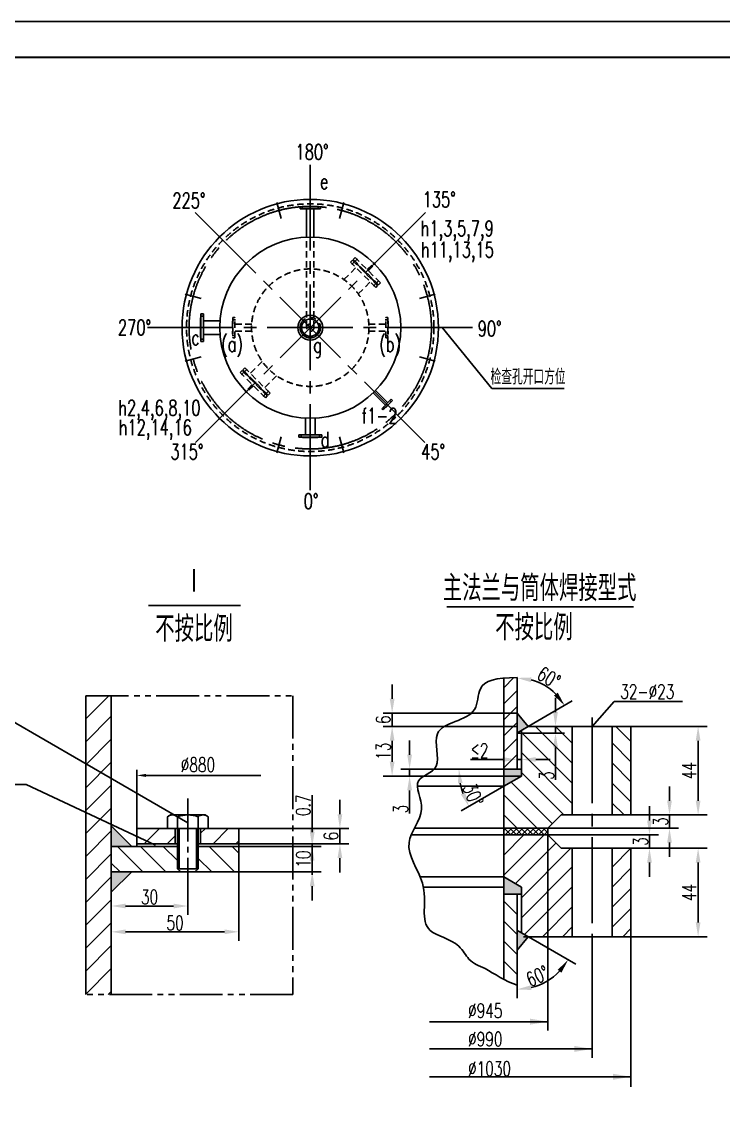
# Model space of a CAD drawing. Extents: x 4061 to 20693, y -5077 to 18471.
# Drawn here: x 9518 to 15020, y 10013 to 18471 of the extents above; entities that cross this region are included whole.
import ezdxf
from ezdxf.enums import TextEntityAlignment as Align

# ---------------------------------------------------------------- set-up
doc = ezdxf.new("R2010")
doc.units = 0
doc.header["$LTSCALE"] = 280
doc.header["$MEASUREMENT"] = 0
doc.header["$PDMODE"] = 3
for name, pattern in [('CENT1', [3.35, 2.4, -0.3, 0.35, -0.3]), ('CENTER', [1.66, 1.2, -0.15, 0.16, -0.15]), ('HIDDEN', [0.28, 0.18, -0.1]), ('PHANTOM', [1.97, 1.2, -0.15, 0.16, -0.15, 0.16, -0.15])]:
    doc.linetypes.add(name, pattern=pattern)
doc.layers.get('0').update_dxf_attribs({"linetype": 'CONTINUOUS'})
doc.layers.get('DEFPOINTS').update_dxf_attribs({"linetype": 'CONTINUOUS'})
for name, color, linetype in [('3', 6, 'CONTINUOUS'), ('4', 5, 'CONTINUOUS'), ('A', 2, 'CONTINUOUS'), ('B', 7, 'CONTINUOUS'), ('C', 1, 'CENTER'), ('C1', 1, 'CENT1'), ('D', 4, 'PHANTOM'), ('E', 3, 'HIDDEN')]:
    doc.layers.add(name, color=color, linetype=linetype)
doc.styles.add('HZ', font='txt', dxfattribs={"width": 0.7, "bigfont": 'hztxt'})
doc.dimstyles.get("Standard").update_dxf_attribs({"dimtxt": 0.18, "dimasz": 0.18, "dimexe": 0.18, "dimexo": 0.0625, "dimgap": 0.09, "dimtad": 0, "dimtih": 1, "dimtoh": 1, "dimdec": 4, "dimzin": 0, "dimdsep": 46, "dimtxsty": 'Standard', "dimcen": 0.09, "dimadec": 0, "dimazin": 0, "dimtfac": 1, "dimtdec": 4, "dimtofl": 0, "dimtmove": 0, "dimatfit": 3, "dimfxl": 1, "dimtolj": 1, "dimtzin": 0, "dimarcsym": 0})
pattern_1 = [(45, (-3913.51, -1285.13), (-89.80256, 89.80256), [])]

# ---------------------------------------------------------------- blocks, each defined once
blk = doc.blocks.new('*D123')
at = {"color": 0, "linetype": 'ByBlock', "transparency": 16777216}
for p, q in [((14510.5, 11996.7), (14891.8, 11996.7)), ((14821.8, 11884.7), (14821.8, 11414.8)), ((14282.7, 11302.8), (14891.8, 11302.8))]:
    blk.add_line(p, q, dxfattribs=at)
for points in [[(14803.2, 11884.7), (14840.5, 11884.7), (14821.8, 11996.7)], [(14803.2, 11414.8), (14840.5, 11414.8), (14821.8, 11302.8)]]:
    blk.add_solid(points, dxfattribs=at)
at = {"layer": 'DEFPOINTS', "color": 0, "linetype": 'ByBlock', "transparency": 16777216}
for p in [(14510.5, 11996.7), (14282.7, 11302.8), (14821.8, 11302.8)]:
    blk.add_point(p, dxfattribs=at)
at = {"color": 0, "linetype": 'ByBlock', "transparency": 16777216, "insert": (14751.8, 11649.7), "char_height": 112, "attachment_point": 5, "rotation": 90, "style": 'HZ'}
blk.add_mtext('\\A1;44', dxfattribs=at)
blk = doc.blocks.new('*D124')
at = {"color": 0, "linetype": 'ByBlock', "transparency": 16777216}
for p, q in [((13993, 13309.7), (14589.3, 13309.7)), ((14519.3, 13197.7), (14519.3, 12727.9)), ((13993, 12615.9), (14589.3, 12615.9))]:
    blk.add_line(p, q, dxfattribs=at)
for points in [[(14500.6, 13197.7), (14537.9, 13197.7), (14519.3, 13309.7)], [(14500.6, 12727.9), (14537.9, 12727.9), (14519.3, 12615.9)]]:
    blk.add_solid(points, dxfattribs=at)
at = {"layer": 'DEFPOINTS', "color": 0, "linetype": 'ByBlock', "transparency": 16777216}
for p in [(13993, 13309.7), (13993, 12615.9), (14519.3, 12615.9)]:
    blk.add_point(p, dxfattribs=at)
at = {"color": 0, "linetype": 'ByBlock', "transparency": 16777216, "insert": (14449.3, 12962.8), "char_height": 112, "attachment_point": 5, "rotation": 90, "style": 'HZ'}
blk.add_mtext('\\A1;44', dxfattribs=at)
blk = doc.blocks.new('*D125')
at = {"color": 0, "linetype": 'ByBlock', "transparency": 16777216}
for p, q in [((14313.9, 12308), (14598.9, 12143.5)), ((14137.4, 11974.9), (14137.4, 11876.9))]:
    blk.add_line(p, q, dxfattribs=at)
blk.add_arc((14137.4, 12409.8), 462.9, 283.89673, 316.11889, dxfattribs=at)
for points in [[(14456.1, 12100.2), (14485.9, 12077.8), (14538.3, 12178.5)], [(14250.8, 11942), (14246.3, 11979), (14137.4, 11946.9)]]:
    blk.add_solid(points, dxfattribs=at)
at = {"layer": 'DEFPOINTS', "color": 0, "linetype": 'ByBlock', "transparency": 16777216}
for p in [(14137.4, 12692.8), (14135.5, 12410.9), (14313.9, 12308), (14435, 12055.3), (14137.4, 11974.9)]:
    blk.add_point(p, dxfattribs=at)
at = {"color": 0, "linetype": 'ByBlock', "transparency": 16777216, "insert": (14297.3, 12051), "char_height": 112, "attachment_point": 5, "rotation": 24.02358, "style": 'HZ'}
blk.add_mtext('\\A1;60°', dxfattribs=at)
blk = doc.blocks.new('*D126')
at = {"color": 0, "linetype": 'ByBlock', "transparency": 16777216}
for p, q in [((14137.4, 13747.7), (14137.4, 13817.7)), ((14172.1, 13747.7), (14172.1, 13817.7)), ((14025.4, 13747.7), (13772.7, 13747.7)), ((14172.1, 13747.7), (14137.4, 13747.7)), ((14284.1, 13747.7), (14396.1, 13747.7))]:
    blk.add_line(p, q, dxfattribs=at)
for points in [[(14025.4, 13766.4), (14025.4, 13729.1), (14137.4, 13747.7)], [(14284.1, 13766.4), (14284.1, 13729.1), (14172.1, 13747.7)]]:
    blk.add_solid(points, dxfattribs=at)
at = {"layer": 'DEFPOINTS', "color": 0, "linetype": 'ByBlock', "transparency": 16777216}
for p in [(14137.4, 13747.7), (14137.4, 13747.7), (14172.1, 13747.7)]:
    blk.add_point(p, dxfattribs=at)
at = {"color": 0, "linetype": 'ByBlock', "transparency": 16777216, "insert": (13843, 13817.7), "char_height": 112, "attachment_point": 5, "style": 'HZ'}
blk.add_mtext('\\A1;≤2', dxfattribs=at)
blk = doc.blocks.new('*D127')
at = {"color": 0, "linetype": 'ByBlock', "transparency": 16777216}
for p, q in [((12257.8, 13087.8), (12257.8, 13199.8)), ((12599, 12975.8), (12187.8, 12975.8)), ((12257.8, 12975.8), (12257.8, 12920.9)), ((13134.3, 12920.9), (12187.8, 12920.9)), ((12257.8, 12808.9), (12257.8, 12628.3))]:
    blk.add_line(p, q, dxfattribs=at)
for points in [[(12239.2, 13087.8), (12276.5, 13087.8), (12257.8, 12975.8)], [(12239.2, 12808.9), (12276.5, 12808.9), (12257.8, 12920.9)]]:
    blk.add_solid(points, dxfattribs=at)
at = {"layer": 'DEFPOINTS', "color": 0, "linetype": 'ByBlock', "transparency": 16777216}
for p in [(12599, 12975.8), (12257.8, 12920.9), (13134.3, 12920.9)]:
    blk.add_point(p, dxfattribs=at)
at = {"color": 0, "linetype": 'ByBlock', "transparency": 16777216, "insert": (12187.8, 12662.6), "char_height": 112, "attachment_point": 5, "rotation": 90, "style": 'HZ'}
blk.add_mtext('\\A1;3', dxfattribs=at)
blk = doc.blocks.new('*D128')
at = {"color": 0, "linetype": 'ByBlock', "transparency": 16777216}
for p, q in [((12120.7, 13525.8), (12120.7, 13637.8)), ((13099.7, 13413.8), (12050.7, 13413.8)), ((12120.7, 13413.8), (12120.7, 13309.7)), ((13099.7, 13309.7), (12050.7, 13309.7)), ((12120.7, 13197.7), (12120.7, 13085.7))]:
    blk.add_line(p, q, dxfattribs=at)
for points in [[(12102, 13525.8), (12139.4, 13525.8), (12120.7, 13413.8)], [(12102, 13197.7), (12139.4, 13197.7), (12120.7, 13309.7)]]:
    blk.add_solid(points, dxfattribs=at)
at = {"layer": 'DEFPOINTS', "color": 0, "linetype": 'ByBlock', "transparency": 16777216}
for p in [(13099.7, 13413.8), (12120.7, 13309.7), (13099.7, 13309.7)]:
    blk.add_point(p, dxfattribs=at)
at = {"color": 0, "linetype": 'ByBlock', "transparency": 16777216, "insert": (12050.7, 13361.8), "char_height": 112, "attachment_point": 5, "rotation": 90, "style": 'HZ'}
blk.add_mtext('\\A1;6', dxfattribs=at)
blk = doc.blocks.new('*D129')
at = {"color": 0, "linetype": 'ByBlock', "transparency": 16777216}
for p, q in [((13099.7, 13309.7), (12050.7, 13309.7)), ((12120.7, 13032.9), (12120.7, 13197.7)), ((13134.3, 12920.9), (12050.7, 12920.9))]:
    blk.add_line(p, q, dxfattribs=at)
for points in [[(12102, 13197.7), (12139.4, 13197.7), (12120.7, 13309.7)], [(12102, 13032.9), (12139.4, 13032.9), (12120.7, 12920.9)]]:
    blk.add_solid(points, dxfattribs=at)
at = {"layer": 'DEFPOINTS', "color": 0, "linetype": 'ByBlock', "transparency": 16777216}
for p in [(12120.7, 13309.7), (13099.7, 13309.7), (13134.3, 12920.9)]:
    blk.add_point(p, dxfattribs=at)
at = {"color": 0, "linetype": 'ByBlock', "transparency": 16777216, "insert": (12050.7, 13115.3), "char_height": 112, "attachment_point": 5, "rotation": 90, "style": 'HZ'}
blk.add_mtext('\\A1;13', dxfattribs=at)
blk = doc.blocks.new('*D130')
at = {"color": 0, "linetype": 'ByBlock', "transparency": 16777216}
for p, q in [((14439.1, 14118.8), (14439.1, 14230.8)), ((14225.6, 14006.8), (14509.1, 14006.8)), ((14439.1, 14006.8), (14439.1, 13954.8)), ((14137.4, 13954.8), (14509.1, 13954.8)), ((14439.1, 13842.8), (14439.1, 13587.1))]:
    blk.add_line(p, q, dxfattribs=at)
for points in [[(14420.5, 14118.8), (14457.8, 14118.8), (14439.1, 14006.8)], [(14420.5, 13842.8), (14457.8, 13842.8), (14439.1, 13954.8)]]:
    blk.add_solid(points, dxfattribs=at)
at = {"layer": 'DEFPOINTS', "color": 0, "linetype": 'ByBlock', "transparency": 16777216}
for p in [(14225.6, 14006.8), (14137.4, 13954.8), (14439.1, 13954.8)]:
    blk.add_point(p, dxfattribs=at)
at = {"color": 0, "linetype": 'ByBlock', "transparency": 16777216, "insert": (14369.1, 13621.4), "char_height": 112, "attachment_point": 5, "rotation": 90, "style": 'HZ'}
blk.add_mtext('\\A1;3', dxfattribs=at)
blk = doc.blocks.new('*D131')
at = {"color": 0, "linetype": 'ByBlock', "transparency": 16777216}
blk.add_line((14269.6, 14032.2), (14570.8, 14206.1), dxfattribs=at)
blk.add_arc((14137.4, 13955.8), 430.5, 44.94879, 75.05121, dxfattribs=at)
for points in [[(14246, 14353.2), (14250.8, 14390.3), (14137.4, 14386.3)], [(14456.9, 14271.3), (14427.2, 14248.6), (14510.2, 14171.1)]]:
    blk.add_solid(points, dxfattribs=at)
at = {"layer": 'DEFPOINTS', "color": 0, "linetype": 'ByBlock', "transparency": 16777216}
for p in [(14137.4, 14390.8), (14414.1, 14285.6), (14225.6, 14006.8), (14269.6, 14032.2), (14137.4, 13672.9)]:
    blk.add_point(p, dxfattribs=at)
at = {"color": 0, "linetype": 'ByBlock', "transparency": 16777216, "insert": (14387.6, 14389.3), "char_height": 112, "attachment_point": 5, "rotation": 330, "style": 'HZ'}
blk.add_mtext('\\A1;60°', dxfattribs=at)
blk = doc.blocks.new('*D132')
at = {"color": 0, "linetype": 'ByBlock', "transparency": 16777216}
for p, q in [((14295.1, 12727.9), (14295.1, 12839.9)), ((13993, 12615.9), (14365.1, 12615.9)), ((14295.1, 12511.8), (14295.1, 12615.9)), ((13342.5, 12511.8), (14365.1, 12511.8)), ((14295.1, 12399.8), (14295.1, 12287.8))]:
    blk.add_line(p, q, dxfattribs=at)
for points in [[(14276.5, 12727.9), (14313.8, 12727.9), (14295.1, 12615.9)], [(14276.5, 12399.8), (14313.8, 12399.8), (14295.1, 12511.8)]]:
    blk.add_solid(points, dxfattribs=at)
at = {"layer": 'DEFPOINTS', "color": 0, "linetype": 'ByBlock', "transparency": 16777216}
for p in [(13993, 12615.9), (14295.1, 12615.9), (13342.5, 12511.8)]:
    blk.add_point(p, dxfattribs=at)
at = {"color": 0, "linetype": 'ByBlock', "transparency": 16777216, "insert": (14225.1, 12563.8), "char_height": 112, "attachment_point": 5, "rotation": 90, "style": 'HZ'}
blk.add_mtext('\\A1;3', dxfattribs=at)
blk = doc.blocks.new('*D133')
at = {"color": 0, "linetype": 'ByBlock', "transparency": 16777216}
for p, q in [((14138, 12571.7), (14138, 12683.7)), ((13342.5, 12459.7), (14208, 12459.7)), ((14138, 12355.7), (14138, 12459.7)), ((13993, 12355.7), (14208, 12355.7)), ((14138, 12243.7), (14138, 12131.7))]:
    blk.add_line(p, q, dxfattribs=at)
for points in [[(14119.3, 12571.7), (14156.7, 12571.7), (14138, 12459.7)], [(14119.3, 12243.7), (14156.7, 12243.7), (14138, 12355.7)]]:
    blk.add_solid(points, dxfattribs=at)
at = {"layer": 'DEFPOINTS', "color": 0, "linetype": 'ByBlock', "transparency": 16777216}
for p in [(13342.5, 12459.7), (14138, 12459.7), (13993, 12355.7)]:
    blk.add_point(p, dxfattribs=at)
at = {"color": 0, "linetype": 'ByBlock', "transparency": 16777216, "insert": (14068, 12407.7), "char_height": 112, "attachment_point": 5, "rotation": 90, "style": 'HZ'}
blk.add_mtext('\\A1;3', dxfattribs=at)
blk = doc.blocks.new('*D134')
at = {"color": 0, "linetype": 'ByBlock', "transparency": 16777216}
for p, q in [((14033.3, 13672.9), (13611.7, 13672.9)), ((14033.3, 13537.9), (13699.5, 13345.2))]:
    blk.add_line(p, q, dxfattribs=at)
blk.add_arc((14267.1, 13672.9), 585.4, 190.97822, 199.02178, dxfattribs=at)
for points in [[(13673.8, 13559.6), (13711, 13563.2), (13681.7, 13672.9)], [(13730.6, 13489.8), (13696.7, 13474.3), (13760.1, 13380.2)]]:
    blk.add_solid(points, dxfattribs=at)
at = {"layer": 'DEFPOINTS', "color": 0, "linetype": 'ByBlock', "transparency": 16777216}
for p in [(14033.3, 13672.9), (14172.1, 13672.9), (14172.1, 13618), (13690.6, 13571.2), (14033.3, 13537.9)]:
    blk.add_point(p, dxfattribs=at)
at = {"color": 0, "linetype": 'ByBlock', "transparency": 16777216, "insert": (13792.7, 13471.3), "char_height": 112, "attachment_point": 5, "rotation": 293.01968, "style": 'HZ'}
blk.add_mtext('\\A1;30°', dxfattribs=at)
blk = doc.blocks.new('*D138')
at = {"color": 0, "linetype": 'ByBlock', "transparency": 16777216}
for p, q in [((11741.4, 13075.4), (11741.4, 12316.1)), ((10741.4, 12637.4), (10741.4, 12316.1)), ((11629.4, 12386.1), (10853.4, 12386.1))]:
    blk.add_line(p, q, dxfattribs=at)
for points in [[(10853.4, 12404.7), (10853.4, 12367.4), (10741.4, 12386.1)], [(11629.4, 12404.7), (11629.4, 12367.4), (11741.4, 12386.1)]]:
    blk.add_solid(points, dxfattribs=at)
at = {"layer": 'DEFPOINTS', "color": 0, "linetype": 'ByBlock', "transparency": 16777216}
for p in [(11741.4, 13075.4), (10741.4, 12637.4), (10741.4, 12386.1)]:
    blk.add_point(p, dxfattribs=at)
at = {"color": 0, "linetype": 'ByBlock', "transparency": 16777216, "insert": (11241.4, 12456.1), "char_height": 112, "attachment_point": 5, "style": 'HZ'}
blk.add_mtext('\\A1;50', dxfattribs=at)
blk = doc.blocks.new('*D139')
at = {"color": 0, "linetype": 'ByBlock', "transparency": 16777216}
for p, q in [((12316.4, 13167.4), (12316.4, 13279.4)), ((12165.3, 13055.4), (12386.4, 13055.4)), ((12316.4, 12855.4), (12316.4, 13055.4)), ((12165.3, 12855.4), (12386.4, 12855.4)), ((12316.4, 12743.4), (12316.4, 12631.4))]:
    blk.add_line(p, q, dxfattribs=at)
for points in [[(12297.7, 13167.4), (12335.1, 13167.4), (12316.4, 13055.4)], [(12297.7, 12743.4), (12335.1, 12743.4), (12316.4, 12855.4)]]:
    blk.add_solid(points, dxfattribs=at)
at = {"layer": 'DEFPOINTS', "color": 0, "linetype": 'ByBlock', "transparency": 16777216}
for p in [(12165.3, 13055.4), (12316.4, 13055.4), (12165.3, 12855.4)]:
    blk.add_point(p, dxfattribs=at)
at = {"color": 0, "linetype": 'ByBlock', "transparency": 16777216, "insert": (12246.4, 12955.4), "char_height": 112, "attachment_point": 5, "rotation": 90, "style": 'HZ'}
blk.add_mtext('\\A1;10', dxfattribs=at)
blk = doc.blocks.new('*D140')
at = {"color": 0, "linetype": 'ByBlock', "transparency": 16777216}
for p, q in [((12315.6, 13187.4), (12315.6, 13455.2)), ((12165.3, 13075.4), (12385.6, 13075.4)), ((12165.3, 13055.4), (12385.6, 13055.4)), ((12315.6, 13055.4), (12315.6, 13075.4)), ((12315.6, 12943.4), (12315.6, 12831.4))]:
    blk.add_line(p, q, dxfattribs=at)
for points in [[(12296.9, 13187.4), (12334.2, 13187.4), (12315.6, 13075.4)], [(12296.9, 12943.4), (12334.2, 12943.4), (12315.6, 13055.4)]]:
    blk.add_solid(points, dxfattribs=at)
at = {"layer": 'DEFPOINTS', "color": 0, "linetype": 'ByBlock', "transparency": 16777216}
for p in [(12165.3, 13075.4), (12165.3, 13055.4), (12315.6, 13075.4)]:
    blk.add_point(p, dxfattribs=at)
at = {"color": 0, "linetype": 'ByBlock', "transparency": 16777216, "insert": (12245.6, 13377.3), "char_height": 112, "attachment_point": 5, "rotation": 90, "style": 'HZ'}
blk.add_mtext('\\A1;0.7', dxfattribs=at)
blk = doc.blocks.new('*D141')
at = {"color": 0, "linetype": 'ByBlock', "transparency": 16777216}
for p, q in [((12533.3, 13307.4), (12533.3, 13419.4)), ((12165.3, 13195.4), (12603.3, 13195.4)), ((12533.3, 13195.4), (12533.3, 13075.4)), ((12165.3, 13075.4), (12603.3, 13075.4)), ((12533.3, 12963.4), (12533.3, 12851.4))]:
    blk.add_line(p, q, dxfattribs=at)
for points in [[(12514.7, 13307.4), (12552, 13307.4), (12533.3, 13195.4)], [(12514.7, 12963.4), (12552, 12963.4), (12533.3, 13075.4)]]:
    blk.add_solid(points, dxfattribs=at)
at = {"layer": 'DEFPOINTS', "color": 0, "linetype": 'ByBlock', "transparency": 16777216}
for p in [(12165.3, 13195.4), (12165.3, 13075.4), (12533.3, 13075.4)]:
    blk.add_point(p, dxfattribs=at)
at = {"color": 0, "linetype": 'ByBlock', "transparency": 16777216, "insert": (12463.3, 13135.4), "char_height": 112, "attachment_point": 5, "rotation": 90, "style": 'HZ'}
blk.add_mtext('\\A1;6', dxfattribs=at)
blk = doc.blocks.new('*D142')
at = {"color": 0, "linetype": 'ByBlock', "transparency": 16777216}
for p, q in [((11341.4, 12760.5), (11341.4, 12518.2)), ((10741.4, 12637.4), (10741.4, 12518.2)), ((11229.4, 12588.2), (10853.4, 12588.2))]:
    blk.add_line(p, q, dxfattribs=at)
for points in [[(10853.4, 12606.9), (10853.4, 12569.5), (10741.4, 12588.2)], [(11229.4, 12606.9), (11229.4, 12569.5), (11341.4, 12588.2)]]:
    blk.add_solid(points, dxfattribs=at)
at = {"layer": 'DEFPOINTS', "color": 0, "linetype": 'ByBlock', "transparency": 16777216}
for p in [(11341.4, 12760.5), (10741.4, 12637.4), (10741.4, 12588.2)]:
    blk.add_point(p, dxfattribs=at)
at = {"color": 0, "linetype": 'ByBlock', "transparency": 16777216, "insert": (11041.4, 12658.2), "char_height": 112, "attachment_point": 5, "style": 'HZ'}
blk.add_mtext('\\A1;30', dxfattribs=at)

msp = doc.modelspace()

# ---------------------------------------------------------------- hatches: boundary and pattern name
h = msp.add_hatch()
h.set_pattern_fill('ANSI31', color=256, scale=35, angle=90, style=0)
h.set_pattern_definition([(135, (2095.07, -1056.05), (-78.57724, -78.57724), [])])
h.paths.add_polyline_path([(13835.86786, 12950.7407), (13490.48606, 12950.7407), (13436.89698, 12919.80103), (13436.89698, 12561.93246), (13298.1245, 12480.93129), (13298.1245, 12152.79894), (13645.0557, 12152.79894), (13749.13506, 12256.8783), (13835.86786, 12256.8783)])
h.paths.add_polyline_path([(14295.5517, 12950.7407), (14148.10594, 12950.7407), (14148.10594, 12256.8783), (14295.5517, 12256.8783)])
h.paths.add_polyline_path([(13556.48739, 12515.3862), (13556.48739, 12636.20102), (13766.48739, 12636.20102), (13766.48739, 12515.3862)], flags=24)
h = msp.add_hatch()
h.set_pattern_fill('ANSI31', color=256, scale=35, style=0)
h.set_pattern_definition([(45, (-11161.93, 5868.99), (-78.57724, 78.57724), [])])
h.paths.add_polyline_path([(13645.0557, 11302.8175), (13835.86786, 11302.8175), (13835.86786, 11996.6799), (13749.13506, 11996.6799), (13645.0557, 12100.75926)])
h.paths.add_polyline_path([(13298.1245, 11771.74606), (13436.89698, 11691.62573), (13436.89698, 11333.77045), (13490.54285, 11302.8175), (13645.0557, 11302.8175), (13645.0557, 12100.75926), (13298.1245, 12100.75926)])
h.paths.add_polyline_path([(14148.10594, 11302.8175), (14295.5517, 11302.8175), (14295.5517, 11996.6799), (14148.10594, 11996.6799)])
h = msp.add_hatch()
h.set_pattern_fill('ANSI31', color=256, scale=35, angle=90, style=0)
h.set_pattern_definition([(135, (-11161.93, 5868.99), (-78.57724, -78.57724), [])])
edge = h.paths.add_edge_path()
edge.add_line((13402.20386, 11636.73878), (13298.1245, 11636.73878))
edge.add_line((13298.1245, 11636.73878), (13298.1245, 10969.37261))
edge.add_spline(control_points=[(13298.1245, 10969.37261), (13332.20362, 10951.01319), (13367.35488, 10934.61913), (13402.20386, 10924.51512)], knot_values=[993.4332976306, 993.4332976306, 993.4332976306, 993.4332976306, 1025.765122735, 1025.765122735, 1025.765122735, 1025.765122735], degree=3, periodic=0)
edge.add_line((13402.20386, 10924.51512), (13402.20386, 11636.73878))
at = {"layer": 'B'}
h = msp.add_hatch(dxfattribs=at)
h.set_pattern_fill('ANSI31', color=256, scale=28, style=0)
h.set_pattern_definition([(45, (4994.6, 4824.73), (-62.8618, 62.8618), [])])
edge = h.paths.add_edge_path()
edge.add_spline(control_points=[(13402.20386, 13334.75699), (13363.28574, 13333.58217), (13328.69644, 13331.78595), (13298.1245, 13328.86457)], knot_values=[20.5936439336, 20.5936439336, 20.5936439336, 20.5936439336, 37.2885396842, 37.2885396842, 37.2885396842, 37.2885396842], degree=3, periodic=0)
edge.add_line((13298.1245, 13328.86457), (13298.1245, 12616.81942))
edge.add_line((13298.1245, 12616.81942), (13402.20386, 12616.81942))
edge.add_line((13402.20386, 12616.81942), (13402.20386, 13334.75699))
h = msp.add_hatch(dxfattribs=at)
h.set_pattern_fill('ANSI31', color=256, scale=40, style=0)
h.set_pattern_definition(pattern_1)
h.paths.add_polyline_path([(10021.90713, 10851.13325), (10221.90713, 10851.13325), (10221.90713, 13191.13325), (10021.90713, 13191.13325)])
for points in [[(13402.20386, 13054.82006), (13402.20386, 12899.77094), (13490.48606, 12950.7407)], [(13298.1245, 11771.74606), (13436.89698, 11691.62573), (13436.89698, 11636.73878), (13298.1245, 11636.73878)], [(13402.20386, 11198.73814), (13402.20386, 11353.78725), (13490.48606, 11302.8175)]]:
    msp.add_hatch(color=256, dxfattribs=at).paths.add_polyline_path(points)
h = msp.add_hatch(color=256, dxfattribs=at)
h.paths.add_polyline_path([(13436.89698, 12561.93246), (13436.89698, 12616.81942), (13298.1245, 12616.81942), (13298.1245, 12561.93246)])
h.paths.add_polyline_path([(13298.1245, 12561.93246), (13298.1245, 12481.81213), (13436.89698, 12561.93246)])
h = msp.add_hatch(color=256, dxfattribs=at)
h.paths.add_polyline_path([(10381.90713, 12011.13325), (10221.90713, 12171.13325), (10221.90713, 12011.13325)])
h.paths.add_polyline_path([(10221.90713, 11651.13325), (10381.90713, 11811.13325), (10221.90713, 11811.13325)])
h = msp.add_hatch(dxfattribs=at)
h.set_pattern_fill('ANSI31', color=256, scale=40, style=0)
h.set_pattern_definition(pattern_1)
h.paths.add_polyline_path([(10421.90713, 12151.13325), (10421.90713, 12031.13325), (10721.90713, 12031.13325), (10721.90713, 12151.13325)])
h.paths.add_polyline_path([(10921.90713, 12151.13325), (10921.90713, 12031.13325), (11221.90713, 12031.13325), (11221.90713, 12151.13325)])
h = msp.add_hatch(dxfattribs=at)
h.set_pattern_fill('ANSI37', color=256, scale=9.75744, style=0)
h.set_pattern_definition([(45, (8489.687, 8070.652), (-21.90608, 21.90608), []), (135, (8489.687, 8070.652), (-21.90608, -21.90608), [])])
h.paths.add_polyline_path([(13298.1245, 12152.79894), (13298.1245, 12100.75926), (13645.0557, 12100.75926), (13645.0557, 12152.79894)])
h = msp.add_hatch(dxfattribs=at)
h.set_pattern_fill('ANSI31', color=256, scale=40, angle=90, style=0)
h.set_pattern_definition([(135, (-3913.51, -1285.13), (-89.8026, -89.8026), [])])
h.paths.add_polyline_path([(10221.90713, 12011.13325), (10221.90713, 11811.13325), (10740.67636, 11811.13325), (10740.67636, 12011.13325)])
h.paths.add_polyline_path([(10903.1379, 12011.13325), (10903.1379, 11811.13325), (11221.90713, 11811.13325), (11221.90713, 12011.13325)])

# ---------------------------------------------------------------- linework, layer by layer
for p, q in [((10514.05014, 13898.3098), (11233.31458, 13898.3098)), ((12852.14848, 13886.56402), (14315.39643, 13886.56402)), ((13645.0557, 12100.75926), (13645.0557, 10568.34171)), ((13991.9869, 11226.75396), (13991.9869, 10354.14286)), ((13645.0557, 10637.95631), (12716.07022, 10637.95631)), ((13991.9869, 10424.52852), (12716.07022, 10424.52852)), ((14295.5517, 10206.37341), (12716.07022, 10206.37341))]:
    msp.add_line(p, q)
at = {"color": 0, "linetype": 'ByBlock'}
for p, q in [((10421.90713, 12151.13325), (10421.90713, 12611.87641)), ((10493.90713, 12566.87641), (11394.99446, 12566.87641)), ((14295.5517, 11302.8175), (14295.5517, 10127.68757))]:
    msp.add_line(p, q, dxfattribs=at)
for points in [[(10493.90713, 12578.87641), (10493.90713, 12554.87641), (10421.90713, 12566.87641)], [(13505.0557, 10661.28964), (13505.0557, 10614.62298), (13645.0557, 10637.95631)], [(13851.9869, 10447.86185), (13851.9869, 10401.19518), (13991.9869, 10424.52852)], [(14155.5517, 10229.70674), (14155.5517, 10183.04008), (14295.5517, 10206.37341)]]:
    msp.add_solid(points, dxfattribs=at)
at = {"layer": '3'}
msp.add_lwpolyline([(20692.69809, -5076.57594), (20692.69809, 18471.42406), (4060.69809, 18471.42406), (4060.69809, -5076.57594)], close=True, dxfattribs=at)
at = {"layer": '4', "const_width": 14}
msp.add_lwpolyline([(20412.69809, -4796.57594), (20412.69809, 18191.42406), (4340.69809, 18191.42406), (4340.69809, -4796.57594)], close=True, dxfattribs=at)
at = {"layer": 'A'}
for p, q in [((11701.46014, 17021.05819), (11861.46014, 17021.05819)), ((11701.46014, 17021.05819), (11701.46014, 17006.05819)), ((11861.46014, 17006.05819), (11701.46014, 17006.05819)), ((11731.46014, 17024.05819), (11831.46014, 17024.05819)), ((11731.46014, 17024.05819), (11731.46014, 17021.05819)), ((11752.96014, 16783.48595), (11752.96014, 17006.05819)), ((11809.96014, 16783.48595), (11809.96014, 17006.05819)), ((11831.46014, 17024.05819), (11831.46014, 17021.05819)), ((11861.46014, 17021.05819), (11861.46014, 17006.05819)), ((10924.46014, 15966.55819), (10924.46014, 16181.55819)), ((10924.46014, 16181.55819), (10943.46014, 16181.55819)), ((10943.46014, 16181.55819), (10943.46014, 15966.55819)), ((10921.46014, 15996.55819), (10921.46014, 16151.55819)), ((10921.46014, 16151.55819), (10924.46014, 16151.55819)), ((11073.51664, 16128.05819), (10943.46014, 16128.05819)), ((10921.46014, 15996.55819), (10924.46014, 15996.55819)), ((11073.51664, 16020.05819), (10943.46014, 16020.05819)), ((10924.46014, 15966.55819), (10943.46014, 15966.55819)), ((12274.5893, 15563.25135), (12370.83364, 15467.00702)), ((12292.26697, 15580.92902), (12388.51131, 15484.68469)), ((12342.54937, 15438.72275), (12416.79558, 15512.96896)), ((12425.28086, 15504.48368), (12351.03465, 15430.23747)), ((12409.0174, 15485.3918), (12370.12653, 15446.50092)), ((12409.0174, 15485.3918), (12407.60319, 15486.80601)), ((12425.28086, 15504.48368), (12416.79558, 15512.96896)), ((12351.03465, 15430.23747), (12342.54937, 15438.72275)), ((12370.12653, 15446.50092), (12368.71232, 15447.91514)), ((11743.46014, 15234.05819), (11743.46014, 15365.07582)), ((11819.46014, 15234.05819), (11819.46014, 15365.07582)), ((11871.46014, 15234.05819), (11691.46014, 15234.05819)), ((11691.46014, 15217.05819), (11691.46014, 15234.05819)), ((11871.46014, 15217.05819), (11871.46014, 15234.05819)), ((11691.46014, 15217.05819), (11871.46014, 15217.05819)), ((11721.46014, 15214.05819), (11721.46014, 15217.05819)), ((11721.46014, 15214.05819), (11841.46014, 15214.05819)), ((11841.46014, 15214.05819), (11841.46014, 15217.05819)), ((13298.1245, 13328.86457), (13298.1245, 10969.37261)), ((13402.20386, 13334.75699), (13402.20386, 12616.81942)), ((10021.90713, 13191.13325), (10021.90713, 10851.13325)), ((10221.90713, 13191.13325), (10221.90713, 10851.13325)), ((13490.48606, 12950.7407), (13402.20386, 13054.82006)), ((13400.35069, 12898.70102), (13490.48606, 12950.7407)), ((13490.48606, 12950.7407), (14295.5517, 12950.7407)), ((13835.86786, 12950.7407), (13835.86786, 12256.8783)), ((14148.10594, 12950.7407), (14148.10594, 12256.8783)), ((14295.5517, 12950.7407), (14295.5517, 12256.8783)), ((13436.89698, 12919.80103), (13436.89698, 12561.93246)), ((13298.1245, 12616.81942), (13436.89698, 12616.81942)), ((13436.89698, 12561.93246), (12673.24619, 12561.93246)), ((13436.89698, 12561.93246), (13298.1245, 12481.81213)), ((13298.1245, 12481.81213), (12621.82428, 12481.81213)), ((10685.68097, 12257.13325), (10661.90713, 12243.40742)), ((10661.90713, 12243.40742), (10661.90713, 12151.13325)), ((10821.90713, 12257.13325), (10685.68097, 12257.13325)), ((10741.90713, 12243.40742), (10741.90713, 11835.13325)), ((10821.90713, 12257.13325), (10958.1333, 12257.13325)), ((10901.90713, 12243.40742), (10901.90713, 11835.13325)), ((10958.1333, 12257.13325), (10981.90713, 12243.40742)), ((10981.90713, 12243.40742), (10981.90713, 12151.13325)), ((13645.0557, 12152.79894), (13749.13506, 12256.8783)), ((13749.13506, 12256.8783), (14295.5517, 12256.8783)), ((10021.90713, 12151.13325), (10021.90713, 12031.13325)), ((10421.90713, 12151.13325), (11645.77725, 12151.13325)), ((10421.90713, 12151.13325), (10421.90713, 12031.13325)), ((10661.90713, 12151.13325), (10821.90713, 12151.13325)), ((10721.90713, 12151.13325), (10721.90713, 12031.13325)), ((10741.90713, 12151.13325), (10821.90713, 12151.13325)), ((10981.90713, 12151.13325), (10821.90713, 12151.13325)), ((10901.90713, 12151.13325), (10821.90713, 12151.13325)), ((10921.90713, 12151.13325), (10921.90713, 12031.13325)), ((11221.90713, 12031.13325), (11221.90713, 12151.13325)), ((12572.73159, 12100.75926), (13645.0557, 12100.75926)), ((12596.14517, 12152.79894), (13645.0557, 12152.79894)), ((13645.0557, 12152.79894), (13645.0557, 12100.75926)), ((13645.0557, 12100.75926), (13749.13506, 11996.6799)), ((10221.90713, 12011.13325), (10741.90713, 12011.13325)), ((10421.90713, 12031.13325), (10740.67636, 12031.13325)), ((10421.90713, 12031.13325), (10741.90713, 12031.13325)), ((10421.90713, 12031.13325), (10421.90713, 12011.13325)), ((10901.90713, 12031.13325), (11645.77725, 12031.13325)), ((10901.90713, 12011.13325), (11645.77725, 12011.13325)), ((10903.1379, 12031.13325), (11645.77725, 12031.13325)), ((11221.90713, 12011.13325), (11221.90713, 11811.13325)), ((13749.13506, 11996.6799), (14295.5517, 11996.6799)), ((13835.86786, 11302.8175), (13835.86786, 11996.6799)), ((14148.10594, 11302.8175), (14148.10594, 11996.6799)), ((14295.5517, 11302.8175), (14295.5517, 11996.6799)), ((10221.90713, 11811.13325), (11645.77725, 11811.13325)), ((10741.90713, 11835.13325), (10765.90713, 11811.13325)), ((10741.90713, 11835.13325), (10821.90713, 11835.13325)), ((10765.90713, 11811.13325), (10821.90713, 11811.13325)), ((10901.90713, 11835.13325), (10821.90713, 11835.13325)), ((10877.90713, 11811.13325), (10821.90713, 11811.13325)), ((10901.90713, 11835.13325), (10877.90713, 11811.13325)), ((13298.1245, 11771.74606), (12643.64174, 11771.74606)), ((13436.89698, 11691.62573), (13298.1245, 11771.74606)), ((13298.1245, 11691.62573), (12668.41699, 11691.62573)), ((13436.89698, 11333.75717), (13436.89698, 11691.62573)), ((13298.1245, 11636.73878), (13436.89698, 11636.73878)), ((13402.20386, 10918.8012), (13402.20386, 11636.73878)), ((13400.35069, 11354.85718), (13578.72582, 11251.9371)), ((13490.48606, 11302.8175), (13402.20386, 11198.73814)), ((13453.17361, 11302.8175), (14295.5517, 11302.8175))]:
    msp.add_line(p, q, dxfattribs=at)
for radius in [1005, 710, 97.5, 67.5]:
    msp.add_circle((11781.46014, 16074.05819), radius, dxfattribs=at)
for centre, radius, start, end in [((10701.90713, 12191.98607), 65.14719, 52.121120508, 127.878879492), ((10821.90713, 12017.13325), 240, 90, 109.471220634), ((10821.90713, 12017.13325), 240, 70.528779366, 90), ((10941.90713, 12191.98607), 65.14719, 52.121120508, 127.878879492)]:
    msp.add_arc(centre, radius, start, end, dxfattribs=at)
at = {"layer": 'B'}
for p, q in [((12816.46014, 16074.05819), (13205.78467, 15598.63339)), ((13205.78467, 15598.63339), (13772.18944, 15598.63339)), ((13991.9869, 12950.7407), (14163.38184, 13145.39727)), ((14163.38184, 13145.39727), (14700.44989, 13145.39727)), ((10822.24055, 12195.92887), (9424.21403, 13004.36188)), ((13490.48606, 12950.7407), (13534.43995, 12976.11749)), ((9553.60056, 12496.99067), (8986.12941, 12496.99067)), ((10567.45142, 12019.22047), (9553.60056, 12496.99067)), ((10221.90713, 12171.13325), (10381.90713, 12011.13325)), ((10753.90713, 12151.13325), (10753.90713, 11835.13325)), ((10889.90713, 12151.13325), (10889.90713, 11835.13325)), ((10221.90713, 11651.13325), (10381.90713, 11811.13325))]:
    msp.add_line(p, q, dxfattribs=at)
msp.add_open_spline([(13402.20386, 13334.75699), (13234.9753, 13329.70886), (13088.94071, 13302.07296), (13104.49613, 12986.74217), (12680.65134, 12991.87227), (12841.08845, 12601.38798), (12551.42237, 12547.66774), (12722.74714, 12287.75827), (12468.64569, 12025.08968), (12750.96438, 11685.6447), (12597.61503, 11336.20827), (12934.39746, 11280.62746), (13033.83951, 11095.1274), (13155.71751, 11066.06618), (13313.03915, 10950.36728), (13402.20386, 10924.51512)], degree=3, knots=[20.5936439336, 20.5936439336, 20.5936439336, 20.5936439336, 92.3305066887, 140.5902120646, 241.1415831943, 312.3980945005, 373.7043135457, 447.786295483, 528.2191366702, 626.2932668829, 760.0409404854, 841.8579118213, 882.9758990576, 943.0408037105, 1025.765122735, 1025.765122735, 1025.765122735, 1025.765122735], dxfattribs=at)
at = {"layer": 'C'}
for p, q in [((11718.96014, 17026.05819), (11718.96014, 17001.05819)), ((11843.96014, 17026.05819), (11843.96014, 17001.05819)), ((12129.35667, 16591.66036), (12107.43636, 16569.74004)), ((12128.64957, 16590.95325), (12150.56988, 16612.87356)), ((12288.0783, 16567.28901), (12273.41551, 16581.95181)), ((12299.0623, 16421.95473), (12277.14199, 16400.03442)), ((12298.35519, 16421.24762), (12320.2755, 16443.16793)), ((10919.46014, 16164.05819), (10948.46014, 16164.05819)), ((11169.46014, 16136.55819), (11194.46014, 16136.55819)), ((12393.46014, 16136.55819), (12368.46014, 16136.55819)), ((11169.46014, 16011.55819), (11194.46014, 16011.55819)), ((12393.46014, 16011.55819), (12368.46014, 16011.55819)), ((10919.46014, 15984.05819), (10948.46014, 15984.05819)), ((11263.85797, 15726.16165), (11285.77828, 15748.08197)), ((11264.56508, 15726.86876), (11242.64477, 15704.94845)), ((11288.22931, 15567.44003), (11273.56652, 15582.10282)), ((11433.5636, 15556.45603), (11455.48391, 15578.37634)), ((11434.27071, 15557.16313), (11412.3504, 15535.24282)), ((12418.20979, 15490.34154), (12403.36055, 15505.19079)), ((12365.17678, 15437.30853), (12350.32754, 15452.15778)), ((11708.96014, 15212.05819), (11708.96014, 15239.05819)), ((11853.96014, 15212.05819), (11853.96014, 15239.05819)), ((10821.90713, 12384.95411), (10821.90713, 11716.1464))]:
    msp.add_line(p, q, dxfattribs=at)
msp.add_circle((11781.46014, 16074.05819), 80, dxfattribs=at)
at = {"layer": 'C1'}
for p, q in [((11781.46014, 17350.2558), (11781.46014, 14797.86058)), ((11518.93779, 17053.80494), (11552.2263, 16929.57051)), ((12043.98249, 17053.80494), (12010.69397, 16929.57051)), ((10879.05215, 16976.46618), (12683.86812, 15171.65021)), ((12683.86812, 16976.46618), (10879.05215, 15171.65021)), ((10801.71339, 16336.58054), (10925.94782, 16303.29203)), ((12761.20689, 16336.58054), (12636.97246, 16303.29203)), ((10505.26253, 16074.05819), (13057.65775, 16074.05819)), ((10801.71339, 15811.53584), (10925.94782, 15844.82436)), ((12761.20689, 15811.53584), (12636.97246, 15844.82436)), ((11518.93779, 15094.31144), (11552.2263, 15218.54587)), ((12043.98249, 15094.31144), (12010.69397, 15218.54587)), ((13991.9869, 13020.74643), (13991.9869, 11226.75396))]:
    msp.add_line(p, q, dxfattribs=at)
msp.add_circle((11781.46014, 16074.05819), 950, dxfattribs=at)
at = {"layer": 'D'}
for p, q in [((10021.90713, 13191.13325), (11645.77725, 13191.13325)), ((11645.77725, 13191.13325), (11645.77725, 10851.13325)), ((11645.77725, 10851.13325), (10021.90713, 10851.13325))]:
    msp.add_line(p, q, dxfattribs=at)
at = {"layer": 'DEFPOINTS', "color": 0, "linetype": 'ByBlock'}
for p in [(10421.90713, 12151.13325), (14295.5517, 11302.8175), (13991.9869, 11226.75396)]:
    msp.add_point(p, dxfattribs=at)
at = {"layer": 'E'}
for p, q in [((11752.96014, 16074.05819), (11752.96014, 16783.48595)), ((11809.96014, 16074.05819), (11809.96014, 16783.48595)), ((12111.679, 16602.26696), (12096.82976, 16587.41771)), ((12294.81966, 16389.42782), (12096.82976, 16587.41771)), ((12111.679, 16602.26696), (12309.6689, 16404.27706)), ((12118.04296, 16608.63092), (12132.89221, 16623.48016)), ((12118.04296, 16608.63092), (12316.03286, 16410.64102)), ((12330.88211, 16425.49026), (12132.89221, 16623.48016)), ((12138.54906, 16579.63954), (12136.42774, 16577.51822)), ((12138.54906, 16579.63954), (12140.67038, 16581.76086)), ((12138.54906, 16579.63954), (12287.04148, 16431.14712)), ((12140.67038, 16581.76086), (12142.7917, 16583.88218)), ((12140.67038, 16581.76086), (12289.16281, 16433.26844)), ((12227.64452, 16528.72785), (12277.14199, 16578.22533)), ((12045.61973, 16450.64777), (12139.60972, 16544.63775)), ((12236.1298, 16520.24257), (12285.62727, 16569.74004)), ((12158.04971, 16338.21779), (12252.0397, 16432.20778)), ((12287.04148, 16431.14712), (12284.92016, 16429.0258)), ((12287.04148, 16431.14712), (12289.16281, 16433.26844)), ((12289.16281, 16433.26844), (12291.28413, 16435.38976)), ((12316.03286, 16410.64102), (12330.88211, 16425.49026)), ((12309.6689, 16404.27706), (12294.81966, 16389.42782)), ((11171.46014, 16124.05819), (11171.46014, 16024.05819)), ((11171.46014, 16124.05819), (11174.46014, 16124.05819)), ((11174.46014, 16154.05819), (11174.46014, 15994.05819)), ((11174.46014, 16154.05819), (11189.46014, 16154.05819)), ((11189.46014, 15994.05819), (11189.46014, 16154.05819)), ((11322.34387, 16102.55819), (11189.46014, 16102.55819)), ((12240.57641, 16102.55819), (12373.46014, 16102.55819)), ((12388.46014, 16154.05819), (12373.46014, 16154.05819)), ((12373.46014, 15994.05819), (12373.46014, 16154.05819)), ((12388.46014, 16154.05819), (12388.46014, 15994.05819)), ((12391.46014, 16124.05819), (12388.46014, 16124.05819)), ((12391.46014, 16124.05819), (12391.46014, 16024.05819)), ((11171.46014, 16024.05819), (11174.46014, 16024.05819)), ((11174.46014, 15994.05819), (11189.46014, 15994.05819)), ((11322.34387, 16045.55819), (11189.46014, 16045.55819)), ((12240.57641, 16045.55819), (12373.46014, 16045.55819)), ((12388.46014, 15994.05819), (12373.46014, 15994.05819)), ((12391.46014, 16024.05819), (12388.46014, 16024.05819)), ((11246.88741, 15737.47536), (11232.03817, 15722.62612)), ((11246.88741, 15737.47536), (11444.87731, 15539.48546)), ((11253.25137, 15743.83932), (11268.10061, 15758.68857)), ((11253.25137, 15743.83932), (11451.24127, 15545.84943)), ((11466.09051, 15560.69867), (11268.10061, 15758.68857)), ((11404.87056, 15809.89859), (11310.88057, 15715.90861)), ((11430.02807, 15524.63622), (11232.03817, 15722.62612)), ((11273.75747, 15714.84795), (11271.63615, 15712.72663)), ((11275.87879, 15716.96927), (11273.75747, 15714.84795)), ((11273.75747, 15714.84795), (11422.24989, 15566.35552)), ((11275.87879, 15716.96927), (11278.00011, 15719.09059)), ((11275.87879, 15716.96927), (11424.37121, 15568.47684)), ((11517.30054, 15697.46862), (11423.31055, 15603.47863)), ((11326.79048, 15627.87381), (11277.293, 15578.37634)), ((11335.27576, 15619.38853), (11285.77828, 15569.89106)), ((11422.24989, 15566.35552), (11420.12857, 15564.2342)), ((11424.37121, 15568.47684), (11422.24989, 15566.35552)), ((11424.37121, 15568.47684), (11426.49253, 15570.59816)), ((11444.87731, 15539.48546), (11430.02807, 15524.63622)), ((11451.24127, 15545.84943), (11466.09051, 15560.69867))]:
    msp.add_line(p, q, dxfattribs=at)
for radius in [970, 460, 28.5]:
    msp.add_circle((11781.46014, 16074.05819), radius, dxfattribs=at)
for centre, start, end in [((12281.38463, 16573.98269), 315, 135), ((11281.53564, 15574.1337), 135, 315)]:
    msp.add_arc(centre, 6, start, end, dxfattribs=at)

# ---------------------------------------------------------------- texts
at = {"style": 'HZ', "width": 0.75}
for s, p in [('Ⅰ', (10870.20289, 13986.88071)), ('不按比例', (10870.11465, 13612.95365)), ('不按比例', (13535.01543, 13623.75278))]:
    msp.add_text(s, height=202.5, dxfattribs=at).set_placement(p, align=Align.CENTER)
msp.add_text('主法兰与筒体焊接型式', height=202.5, dxfattribs=at).set_placement((12820.1344, 13931.76886))
at = {"color": 0, "linetype": 'ByBlock', "style": 'HZ', "width": 0.7}
for s, p in [('32-%%c23', (14212.06423, 13167.67206)), ('%%c945', (13018.91232, 10668.37932)), ('%%c990', (13018.91232, 10445.18507)), ('%%c1030', (13018.91232, 10214.42487))]:
    msp.add_text(s, height=112, dxfattribs=at).set_placement(p)
at = {"color": 0, "linetype": 'ByBlock', "insert": (10900.7795, 12650.10724), "char_height": 112, "attachment_point": 5, "style": 'HZ'}
msp.add_mtext('%%c880', dxfattribs=at)
at = {"layer": 'B', "style": 'HZ', "width": 0.7}
for s, p in [('180%%D', (11795.58383, 17390.061)), ('e', (11889.93966, 17159.11462)), ('225%%D', (10830.64969, 17010.62705)), ('135%%D', (12792.15521, 17018.53195)), ('h1,3,5,7,9', (12934.01304, 16791.61626)), ('h11,13,15', (12935.17971, 16624.64475)), ('270%%D', (10403.54767, 16014.61303)), ('90%%D', (13187.62, 16006.70813)), ('c', (10881.54447, 15936.78139)), ('(a)', (11169.15413, 15885.72061)), ('(b)', (12408.22919, 15885.72061)), ('g', (11839.26564, 15878.49515)), ('检查孔开口方位', (13488.98705, 15628.63339)), ('h2,4,6,8,10', (10598.6905, 15385.44387)), ('f1-2', (12325.38995, 15323.98079)), ('h12,14,16', (10566.90709, 15232.58587)), ('d', (11898.40465, 15137.17204)), ('315%%D', (10814.83111, 15042.31361)), ('45%%D', (12744.6994, 15042.31361)), ('0%%D', (11787.67455, 14654.97481))]:
    msp.add_text(s, height=120, dxfattribs=at).set_placement(p, align=Align.CENTER)

# ---------------------------------------------------------------- dimensions: what is measured, and where the dimension line sits
at = {"layer": 'B'}
for base, line1, line2, picture, middle in [((13678.92009, 13229.54851), ((13402.20386, 13334.75699), (13402.20386, 12616.81942)), ((13490.48606, 12950.7407), (13534.43995, 12976.11749)), '*D131', (13617.45088, 13272.58972)), ((12955.43043, 12515.161), ((13298.1245, 12616.81942), (13436.89698, 12616.81942)), ((13436.89698, 12561.93246), (13298.1245, 12481.81213)), '*D134', (12993.15374, 12387.88954))]:
    dim = msp.add_angular_dim_2l(base=base, line1=line1, line2=line2, dimstyle='Standard', override={"dimtxt": 112, "dimasz": 112, "dimexe": 70, "dimexo": 0, "dimgap": 14, "dimtad": 1, "dimtih": 0, "dimtoh": 0, "dimzin": 8, "dimtxsty": 'HZ', "dimcen": 56, "dimadec": 4, "dimazin": 2, "dimtofl": 1}, dxfattribs=at)
    dim.commit()
    dim.dimension.update_dxf_attribs({"geometry": picture, "text_midpoint": middle, "dimtype": 162, "insert": (-735.15856, -1056.05437)})
for base, p1, p2, text, picture, middle, set_off in [((12423.25822, 12950.7407), (13402.20386, 13054.82006), (13402.20386, 12950.7407), '6', '*D128', (12353.25822, 13002.78038), (302.54785, -358.98398)), ((12423.25822, 12950.7407), (13436.89698, 12561.93246), (13402.20386, 12950.7407), '13', '*D129', (12353.25822, 12756.33658), (302.54785, -358.98398)), ((14821.8203, 12256.8783), (14295.5517, 12950.7407), (14295.5517, 12256.8783), '44', '*D124', (14751.8203, 12603.8095), (302.54785, -358.98398)), ((12560.38137, 12561.93246), (12901.53647, 12616.81942), (13436.89698, 12561.93246), '3', '*D127', (12490.38137, 12303.60654), (302.54785, -358.98398)), ((11796.02531, 12031.13325), (11645.77725, 12011.13325), (11645.77725, 12031.13325), '0.7', '*D140', (11726.02531, 12333.01473), (-519.53527, -1044.30858)), ((14597.68435, 12256.8783), (13645.0557, 12152.79894), (14295.5517, 12256.8783), '3', '*D132', (14527.68435, 12204.83862), (302.54785, -358.98398)), ((12013.78286, 12031.13325), (11645.77725, 12151.13325), (11645.77725, 12031.13325), '6', '*D141', (11943.78286, 12091.13325), (-519.53527, -1044.30858)), ((11796.86553, 12011.13325), (11645.77725, 11811.13325), (11645.77725, 12011.13325), '10', '*D139', (11726.86553, 11911.13325), (-519.53527, -1044.30858))]:
    dim = msp.add_linear_dim(base=base, p1=p1, p2=p2, angle=90, text=text, dimstyle='Standard', override={"dimtxt": 112, "dimasz": 112, "dimexe": 70, "dimexo": 0, "dimgap": 14, "dimtad": 1, "dimtih": 0, "dimtoh": 0, "dimzin": 8, "dimtxsty": 'HZ', "dimcen": 56, "dimtofl": 1}, dxfattribs=at)
    dim.commit()
    dim.dimension.update_dxf_attribs({"geometry": picture, "text_midpoint": middle, "insert": set_off})
for base, p1, p2, picture, middle, set_off in [((13703.98739, 12898.70102), (13490.48606, 12950.7407), (13402.20386, 12898.70102), '*D130', (13703.98739, 12565.32803), (-735.15856, -1056.05437)), ((14440.53255, 12100.75926), (14295.5517, 11996.6799), (13645.0557, 12100.75926), '*D133', (14440.53255, 12048.71958), (302.54785, -358.98398))]:
    dim = msp.add_linear_dim(base=base, p1=p1, p2=p2, angle=90, text='3', dimstyle='Standard', override={"dimtxt": 112, "dimasz": 112, "dimexe": 70, "dimexo": 0, "dimgap": 14, "dimtad": 1, "dimtih": 0, "dimtoh": 0, "dimzin": 8, "dimtxsty": 'HZ', "dimcen": 56, "dimtofl": 1}, dxfattribs=at)
    dim.commit()
    dim.dimension.update_dxf_attribs({"geometry": picture, "text_midpoint": middle, "dimtype": 160, "insert": set_off})
for base, p1, p2, text, picture, middle, set_off in [((13402.20386, 12691.6665), (13436.89698, 12691.6665), (13402.20386, 12691.6665), '≤2', '*D126', (13107.86084, 12761.6665), (-735.15856, -1056.05437)), ((10221.90713, 11341.74815), (11221.90713, 12031.13325), (10221.90713, 11593.05747), '50', '*D138', (10721.90713, 11411.74815), (-519.53527, -1044.30858)), ((10221.90713, 11543.8897), (10821.90713, 11716.1464), (10221.90713, 11593.05747), '30', '*D142', (10521.90713, 11613.8897), (-519.53527, -1044.30858))]:
    dim = msp.add_linear_dim(base=base, p1=p1, p2=p2, text=text, dimstyle='Standard', override={"dimtxt": 112, "dimasz": 112, "dimexe": 70, "dimexo": 0, "dimgap": 14, "dimtad": 1, "dimtih": 0, "dimtoh": 0, "dimzin": 8, "dimtxsty": 'HZ', "dimcen": 56, "dimtofl": 1}, dxfattribs=at)
    dim.commit()
    dim.dimension.update_dxf_attribs({"geometry": picture, "text_midpoint": middle, "insert": set_off})
dim = msp.add_linear_dim(base=(14821.8203, 11302.8175), p1=(14510.53255, 11996.6799), p2=(14282.73153, 11302.8175), angle=90, text='44', dimstyle='Standard', override={"dimtxt": 112, "dimasz": 112, "dimexe": 70, "dimexo": 0, "dimgap": 14, "dimtad": 1, "dimtih": 0, "dimtoh": 0, "dimzin": 8, "dimtxsty": 'HZ', "dimcen": 56, "dimtofl": 1}, dxfattribs=at)
dim.commit()
dim.dimension.update_dxf_attribs({"geometry": '*D123', "text_midpoint": (14751.8203, 11649.7487)})
dim = msp.add_angular_dim_2l(base=(13699.81867, 10999.23533), line1=((13402.20386, 10918.8012), (13402.20386, 11636.73878)), line2=((13400.35069, 11354.85718), (13578.72582, 11251.9371)), text='60%%d', dimstyle='Standard', override={"dimtxt": 112, "dimasz": 112, "dimexe": 70, "dimexo": 0, "dimgap": 14, "dimtad": 1, "dimtih": 0, "dimtoh": 0, "dimzin": 8, "dimtxsty": 'HZ', "dimcen": 56, "dimadec": 4, "dimazin": 2, "dimtofl": 1}, dxfattribs=at)
dim.commit()
dim.dimension.update_dxf_attribs({"geometry": '*D125', "text_midpoint": (13590.65878, 10930.97961), "dimtype": 162, "insert": (-735.15856, -1056.05437)})

doc.saveas('drawing.dxf')
